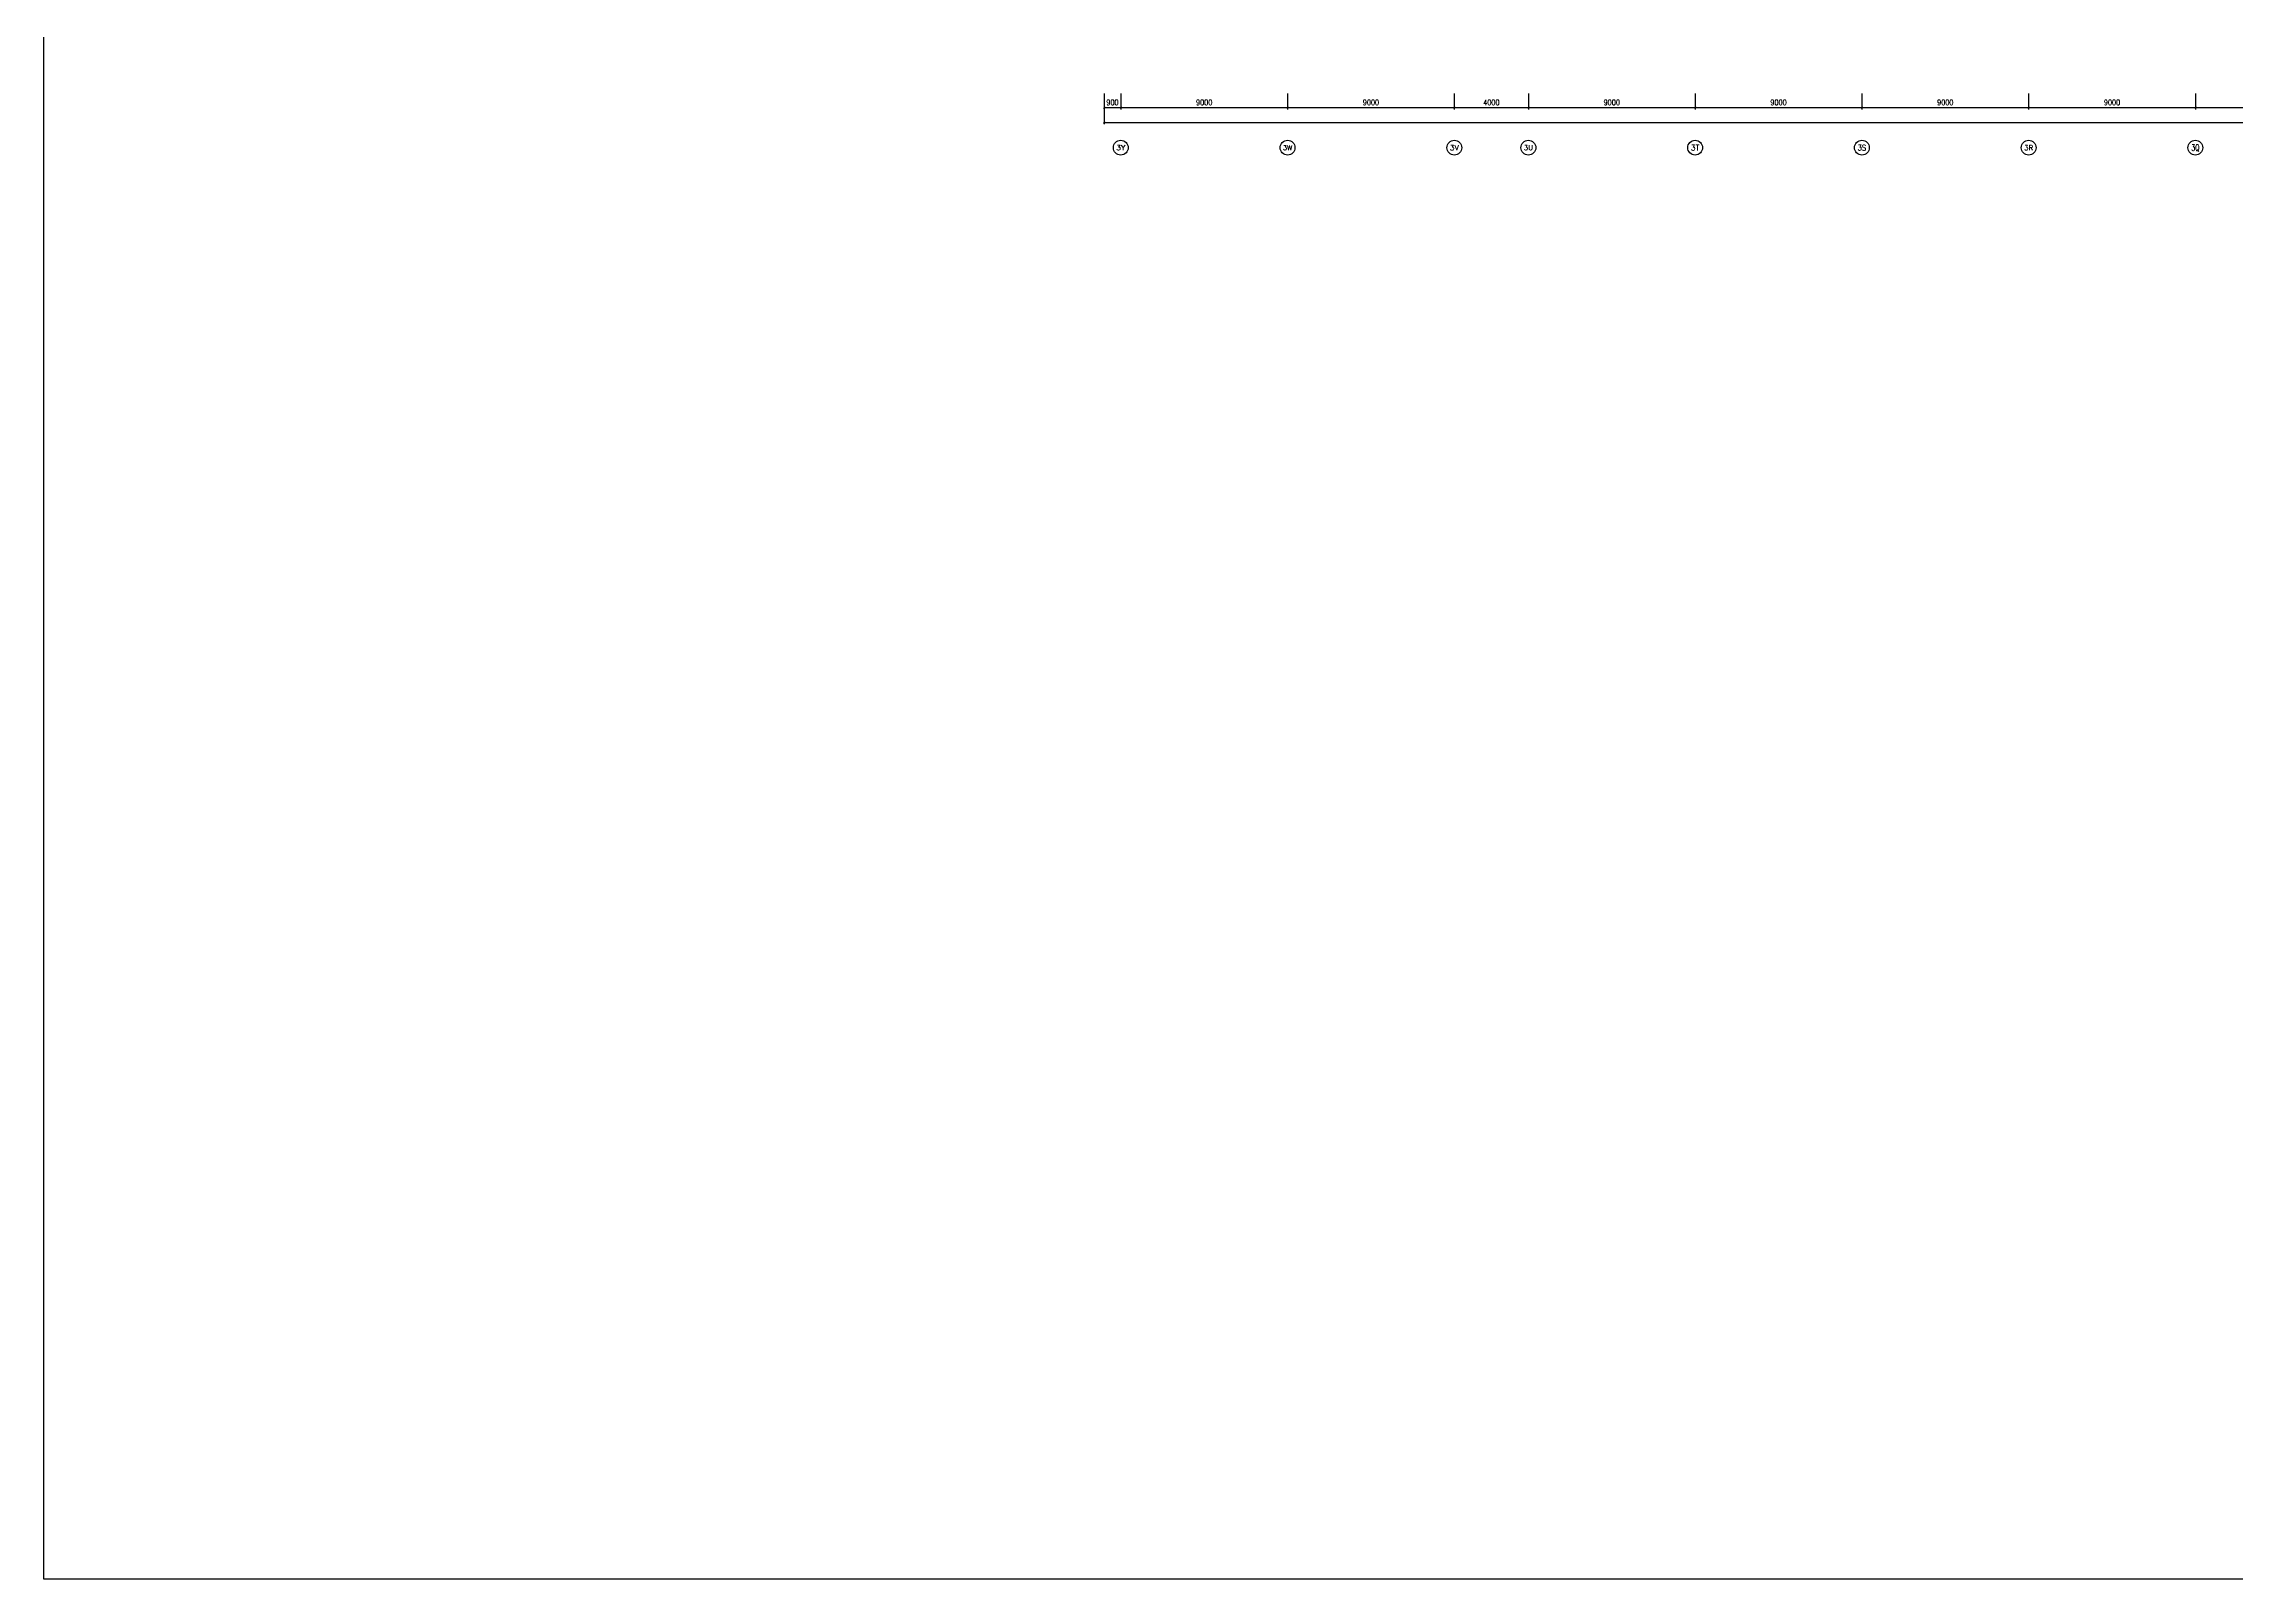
# Model space of a CAD drawing. Extents: x -474411 to 577939, y 0 to 1014176.
# Drawn here: x -370982 to -252654, y 463160 to 546030 of the extents above; entities that cross this region are included whole.
import ezdxf
from ezdxf.enums import TextEntityAlignment as Align

# ---------------------------------------------------------------- set-up
doc = ezdxf.new("R2010")
doc.units = 0
doc.header["$LTSCALE"] = 1000
doc.header["$MEASUREMENT"] = 0
doc.layers.get('Defpoints').update_dxf_attribs({"color": 210})
for name, color, linetype in [('A-AXIS-D', 1, 'Continuous'), ('A-云线（根据审图意见修改）', 4, 'Continuous'), ('PUB_TEXT', 7, 'Continuous')]:
    doc.layers.add(name, color=color, linetype=linetype)
doc.styles.add('_TCH_AXIS', font='COMPLEX', dxfattribs={"bigfont": 'GBCBIG'})
doc.styles.add('_TCH_DIM_T3', font='SIMPLEX', dxfattribs={"width": 0.705882, "bigfont": 'GBCBIG'})
doc.dimstyles.new('_TCH_ARCH&&100', dxfattribs={"dimtxt": 297.5, "dimasz": 100, "dimexe": 100, "dimexo": 100, "dimgap": 126.25, "dimtad": 1, "dimdec": 0, "dimzin": 0, "dimdsep": 46, "dimtxsty": '_TCH_DIM_T3', "dimblk": 'ARCHTICK', "dimcen": 0.09, "dimclrt": 7, "dimazin": 2, "dimtfac": 1, "dimtdec": 0, "dimtix": 1, "dimtmove": 2, "dimatfit": 3, "dimfxl": 0, "dimtolj": 1, "dimtzin": 0, "dimarcsym": 0})

# ---------------------------------------------------------------- blocks, each defined once
blk = doc.blocks.new('_ArchTick')
at = {"color": 0, "linetype": 'ByBlock', "const_width": 0.4}
blk.add_lwpolyline([(-0.5, -0.5), (0.5, 0.5)], dxfattribs=at)
blk = doc.blocks.new('*D506')
at = {"layer": 'A-AXIS-D', "color": 0, "lineweight": -2}
for p, q in [((-313754, 543350), (-313754, 542492)), ((-312854, 543350), (-312854, 542492)), ((-313754, 542592), (-312854, 542592))]:
    blk.add_line(p, q, dxfattribs=at)
at = {"layer": 'Defpoints', "color": 0}
for p in [(-313754, 543450), (-312854, 543450), (-312854, 542592)]:
    blk.add_point(p, dxfattribs=at)
at = {"layer": 'A-AXIS-D', "color": 0, "lineweight": -2, "xscale": 100, "yscale": 100, "zscale": 100, "rotation": 180}
blk.add_blockref('_ArchTick', (-313754, 542592), dxfattribs=at)
at = {"layer": 'A-AXIS-D', "color": 0, "lineweight": -2, "xscale": 100, "yscale": 100, "zscale": 100}
blk.add_blockref('_ArchTick', (-312854, 542592), dxfattribs=at)
at = {"layer": 'A-AXIS-D', "color": 7, "insert": (-313304, 542867), "char_height": 297.5, "attachment_point": 5, "style": '_TCH_DIM_T3'}
blk.add_mtext('\\A1;900', dxfattribs=at)
blk = doc.blocks.new('*D507')
at = {"layer": 'A-AXIS-D', "color": 0, "lineweight": -2}
for p, q in [((-312854, 543350), (-312854, 542492)), ((-303854, 543350), (-303854, 542492)), ((-312854, 542592), (-303854, 542592))]:
    blk.add_line(p, q, dxfattribs=at)
at = {"layer": 'Defpoints', "color": 0}
for p in [(-312854, 543450), (-303854, 543450), (-303854, 542592)]:
    blk.add_point(p, dxfattribs=at)
at = {"layer": 'A-AXIS-D', "color": 0, "lineweight": -2, "xscale": 100, "yscale": 100, "zscale": 100, "rotation": 180}
blk.add_blockref('_ArchTick', (-312854, 542592), dxfattribs=at)
at = {"layer": 'A-AXIS-D', "color": 0, "lineweight": -2, "xscale": 100, "yscale": 100, "zscale": 100}
blk.add_blockref('_ArchTick', (-303854, 542592), dxfattribs=at)
at = {"layer": 'A-AXIS-D', "color": 7, "insert": (-308354, 542867), "char_height": 297.5, "attachment_point": 5, "style": '_TCH_DIM_T3'}
blk.add_mtext('\\A1;9000', dxfattribs=at)
blk = doc.blocks.new('*D508')
at = {"layer": 'A-AXIS-D', "color": 0, "lineweight": -2}
for p, q in [((-303854, 543350), (-303854, 542492)), ((-294854, 543350), (-294854, 542492)), ((-303854, 542592), (-294854, 542592))]:
    blk.add_line(p, q, dxfattribs=at)
at = {"layer": 'Defpoints', "color": 0}
for p in [(-303854, 543450), (-294854, 543450), (-294854, 542592)]:
    blk.add_point(p, dxfattribs=at)
at = {"layer": 'A-AXIS-D', "color": 0, "lineweight": -2, "xscale": 100, "yscale": 100, "zscale": 100, "rotation": 180}
blk.add_blockref('_ArchTick', (-303854, 542592), dxfattribs=at)
at = {"layer": 'A-AXIS-D', "color": 0, "lineweight": -2, "xscale": 100, "yscale": 100, "zscale": 100}
blk.add_blockref('_ArchTick', (-294854, 542592), dxfattribs=at)
at = {"layer": 'A-AXIS-D', "color": 7, "insert": (-299354, 542867), "char_height": 297.5, "attachment_point": 5, "style": '_TCH_DIM_T3'}
blk.add_mtext('\\A1;9000', dxfattribs=at)
blk = doc.blocks.new('*D509')
at = {"layer": 'A-AXIS-D', "color": 0, "lineweight": -2}
for p, q in [((-294854, 543350), (-294854, 542492)), ((-290854, 543350), (-290854, 542492)), ((-294854, 542592), (-290854, 542592))]:
    blk.add_line(p, q, dxfattribs=at)
at = {"layer": 'Defpoints', "color": 0}
for p in [(-294854, 543450), (-290854, 543450), (-290854, 542592)]:
    blk.add_point(p, dxfattribs=at)
at = {"layer": 'A-AXIS-D', "color": 0, "lineweight": -2, "xscale": 100, "yscale": 100, "zscale": 100, "rotation": 180}
blk.add_blockref('_ArchTick', (-294854, 542592), dxfattribs=at)
at = {"layer": 'A-AXIS-D', "color": 0, "lineweight": -2, "xscale": 100, "yscale": 100, "zscale": 100}
blk.add_blockref('_ArchTick', (-290854, 542592), dxfattribs=at)
at = {"layer": 'A-AXIS-D', "color": 7, "insert": (-292854, 542867), "char_height": 297.5, "attachment_point": 5, "style": '_TCH_DIM_T3'}
blk.add_mtext('\\A1;4000', dxfattribs=at)
blk = doc.blocks.new('*D474')
at = {"layer": 'A-AXIS-D', "color": 0, "lineweight": -2}
for p, q in [((-290854, 543350), (-290854, 542492)), ((-281854, 543350), (-281854, 542492)), ((-290854, 542592), (-281854, 542592))]:
    blk.add_line(p, q, dxfattribs=at)
at = {"layer": 'Defpoints', "color": 0}
for p in [(-290854, 543450), (-281854, 543450), (-281854, 542592)]:
    blk.add_point(p, dxfattribs=at)
at = {"layer": 'A-AXIS-D', "color": 0, "lineweight": -2, "xscale": 100, "yscale": 100, "zscale": 100, "rotation": 180}
blk.add_blockref('_ArchTick', (-290854, 542592), dxfattribs=at)
at = {"layer": 'A-AXIS-D', "color": 0, "lineweight": -2, "xscale": 100, "yscale": 100, "zscale": 100}
blk.add_blockref('_ArchTick', (-281854, 542592), dxfattribs=at)
at = {"layer": 'A-AXIS-D', "color": 7, "insert": (-286354, 542867), "char_height": 297.5, "attachment_point": 5, "style": '_TCH_DIM_T3'}
blk.add_mtext('\\A1;9000', dxfattribs=at)
blk = doc.blocks.new('*D475')
at = {"layer": 'A-AXIS-D', "color": 0, "lineweight": -2}
for p, q in [((-281854, 543350), (-281854, 542492)), ((-272854, 543350), (-272854, 542492)), ((-281854, 542592), (-272854, 542592))]:
    blk.add_line(p, q, dxfattribs=at)
at = {"layer": 'Defpoints', "color": 0}
for p in [(-281854, 543450), (-272854, 543450), (-272854, 542592)]:
    blk.add_point(p, dxfattribs=at)
at = {"layer": 'A-AXIS-D', "color": 0, "lineweight": -2, "xscale": 100, "yscale": 100, "zscale": 100, "rotation": 180}
blk.add_blockref('_ArchTick', (-281854, 542592), dxfattribs=at)
at = {"layer": 'A-AXIS-D', "color": 0, "lineweight": -2, "xscale": 100, "yscale": 100, "zscale": 100}
blk.add_blockref('_ArchTick', (-272854, 542592), dxfattribs=at)
at = {"layer": 'A-AXIS-D', "color": 7, "insert": (-277354, 542867), "char_height": 297.5, "attachment_point": 5, "style": '_TCH_DIM_T3'}
blk.add_mtext('\\A1;9000', dxfattribs=at)
blk = doc.blocks.new('*D476')
at = {"layer": 'A-AXIS-D', "color": 0, "lineweight": -2}
for p, q in [((-272854, 543350), (-272854, 542492)), ((-263854, 543350), (-263854, 542492)), ((-272854, 542592), (-263854, 542592))]:
    blk.add_line(p, q, dxfattribs=at)
at = {"layer": 'Defpoints', "color": 0}
for p in [(-272854, 543450), (-263854, 543450), (-263854, 542592)]:
    blk.add_point(p, dxfattribs=at)
at = {"layer": 'A-AXIS-D', "color": 0, "lineweight": -2, "xscale": 100, "yscale": 100, "zscale": 100, "rotation": 180}
blk.add_blockref('_ArchTick', (-272854, 542592), dxfattribs=at)
at = {"layer": 'A-AXIS-D', "color": 0, "lineweight": -2, "xscale": 100, "yscale": 100, "zscale": 100}
blk.add_blockref('_ArchTick', (-263854, 542592), dxfattribs=at)
at = {"layer": 'A-AXIS-D', "color": 7, "insert": (-268354, 542867), "char_height": 297.5, "attachment_point": 5, "style": '_TCH_DIM_T3'}
blk.add_mtext('\\A1;9000', dxfattribs=at)
blk = doc.blocks.new('*D477')
at = {"layer": 'A-AXIS-D', "color": 0, "lineweight": -2}
for p, q in [((-263854, 543350), (-263854, 542492)), ((-254854, 543350), (-254854, 542492)), ((-263854, 542592), (-254854, 542592))]:
    blk.add_line(p, q, dxfattribs=at)
at = {"layer": 'Defpoints', "color": 0}
for p in [(-263854, 543450), (-254854, 543450), (-254854, 542592)]:
    blk.add_point(p, dxfattribs=at)
at = {"layer": 'A-AXIS-D', "color": 0, "lineweight": -2, "xscale": 100, "yscale": 100, "zscale": 100, "rotation": 180}
blk.add_blockref('_ArchTick', (-263854, 542592), dxfattribs=at)
at = {"layer": 'A-AXIS-D', "color": 0, "lineweight": -2, "xscale": 100, "yscale": 100, "zscale": 100}
blk.add_blockref('_ArchTick', (-254854, 542592), dxfattribs=at)
at = {"layer": 'A-AXIS-D', "color": 7, "insert": (-259354, 542867), "char_height": 297.5, "attachment_point": 5, "style": '_TCH_DIM_T3'}
blk.add_mtext('\\A1;9000', dxfattribs=at)
blk = doc.blocks.new('*D478')
at = {"layer": 'A-AXIS-D', "color": 0, "lineweight": -2}
for p, q in [((-254854, 543350), (-254854, 542492)), ((-245854, 543350), (-245854, 542492)), ((-254854, 542592), (-245854, 542592))]:
    blk.add_line(p, q, dxfattribs=at)
at = {"layer": 'Defpoints', "color": 0}
for p in [(-254854, 543450), (-245854, 543450), (-245854, 542592)]:
    blk.add_point(p, dxfattribs=at)
at = {"layer": 'A-AXIS-D', "color": 0, "lineweight": -2, "xscale": 100, "yscale": 100, "zscale": 100, "rotation": 180}
blk.add_blockref('_ArchTick', (-254854, 542592), dxfattribs=at)
at = {"layer": 'A-AXIS-D', "color": 0, "lineweight": -2, "xscale": 100, "yscale": 100, "zscale": 100}
blk.add_blockref('_ArchTick', (-245854, 542592), dxfattribs=at)
at = {"layer": 'A-AXIS-D', "color": 7, "insert": (-250354, 542867), "char_height": 297.5, "attachment_point": 5, "style": '_TCH_DIM_T3'}
blk.add_mtext('\\A1;9000', dxfattribs=at)
blk = doc.blocks.new('*D693')
at = {"layer": 'A-AXIS-D', "color": 0, "lineweight": -2}
for p, q in [((-313754, 543250), (-313754, 541692)), ((-128054, 543250), (-128054, 541692)), ((-313754, 541792), (-128054, 541792))]:
    blk.add_line(p, q, dxfattribs=at)
at = {"layer": 'Defpoints', "color": 0}
for p in [(-313754, 543350), (-128054, 543350), (-128054, 541792)]:
    blk.add_point(p, dxfattribs=at)
at = {"layer": 'A-AXIS-D', "color": 0, "lineweight": -2, "xscale": 100, "yscale": 100, "zscale": 100, "rotation": 180}
blk.add_blockref('_ArchTick', (-313754, 541792), dxfattribs=at)
at = {"layer": 'A-AXIS-D', "color": 0, "lineweight": -2, "xscale": 100, "yscale": 100, "zscale": 100}
blk.add_blockref('_ArchTick', (-128054, 541792), dxfattribs=at)
at = {"layer": 'A-AXIS-D', "color": 7, "insert": (-220904, 542067), "char_height": 297.5, "attachment_point": 5, "style": '_TCH_DIM_T3'}
blk.add_mtext('\\A1;185700', dxfattribs=at)

msp = doc.modelspace()

# ---------------------------------------------------------------- linework, layer by layer
at = {"layer": 'A-AXIS-D', "color": 8}
for centre in [(-312854.2, 540424), (-303854.2, 540424), (-294854.2, 540424), (-290854.2, 540424), (-281854.2, 540424), (-272854.2, 540424), (-263854.2, 540424), (-254854.2, 540424)]:
    msp.add_circle(centre, 400, dxfattribs=at)
at = {"layer": 'A-云线（根据审图意见修改）', "ltscale": 500}
msp.add_lwpolyline([(-370982.3, 1014176.4), (577938.6, 1014176.4), (577938.6, 463160), (-370982.3, 463160)], close=True, dxfattribs=at)

# ---------------------------------------------------------------- texts
at = {"layer": 'PUB_TEXT', "color": 8, "style": '_TCH_AXIS'}
for s, height, p, p2 in [('3Y', 270.86, (-313099.3, 540288.5), (-312609.1, 540288.5)), ('3W', 255.29, (-304103.4, 540296.3), (-303605, 540296.3)), ('3V', 276.42, (-295097.7, 540285.8), (-294610.7, 540285.8)), ('3U', 265.5, (-291100.7, 540291.2), (-290607.7, 540291.2)), ('3T', 294.28, (-282092.4, 540276.8), (-281616, 540276.8)), ('3S', 300.65, (-273090.4, 540273.6), (-272618, 540273.6)), ('3R', 276.42, (-264097.7, 540285.8), (-263610.7, 540285.8))]:
    msp.add_text(s, height=height, dxfattribs=at).set_placement(p, p2, align=Align.FIT)
at = {"layer": 'PUB_TEXT', "color": 8, "style": '_TCH_AXIS', "width": 0.807692}
msp.add_text('3Q', height=333.94, dxfattribs=at).set_placement((-255079, 540257), (-254629.4, 540257), align=Align.FIT)

# ---------------------------------------------------------------- dimensions: what is measured, and where the dimension line sits
at = {"layer": 'A-AXIS-D', "color": 8}
for base, p1, p2, picture, middle in [((-312854.2, 542592.2), (-313754.2, 543450.2), (-312854.2, 543450.2), '*D506', (-313304.2, 542867.2)), ((-128054.2, 541792.2), (-313754.2, 543350.2), (-128054.2, 543350.2), '*D693', (-220904.2, 542067.2)), ((-303854.2, 542592.2), (-312854.2, 543450.2), (-303854.2, 543450.2), '*D507', (-308354.2, 542867.2)), ((-294854.2, 542592.2), (-303854.2, 543450.2), (-294854.2, 543450.2), '*D508', (-299354.2, 542867.2)), ((-290854.2, 542592.2), (-294854.2, 543450.2), (-290854.2, 543450.2), '*D509', (-292854.2, 542867.2)), ((-281854.2, 542592.2), (-290854.2, 543450.2), (-281854.2, 543450.2), '*D474', (-286354.2, 542867.2)), ((-272854.2, 542592.2), (-281854.2, 543450.2), (-272854.2, 543450.2), '*D475', (-277354.2, 542867.2)), ((-263854.2, 542592.2), (-272854.2, 543450.2), (-263854.2, 543450.2), '*D476', (-268354.2, 542867.2)), ((-254854.2, 542592.2), (-263854.2, 543450.2), (-254854.2, 543450.2), '*D477', (-259354.2, 542867.2)), ((-245854.2, 542592.2), (-254854.2, 543450.2), (-245854.2, 543450.2), '*D478', (-250354.2, 542867.2))]:
    dim = msp.add_linear_dim(base=base, p1=p1, p2=p2, angle=0, dimstyle='_TCH_ARCH&&100', override={"dimgap": 0}, dxfattribs=at)
    dim.commit()
    dim.dimension.update_dxf_attribs({"geometry": picture, "text_midpoint": middle, "dimtype": 161})

doc.saveas('drawing.dxf')
